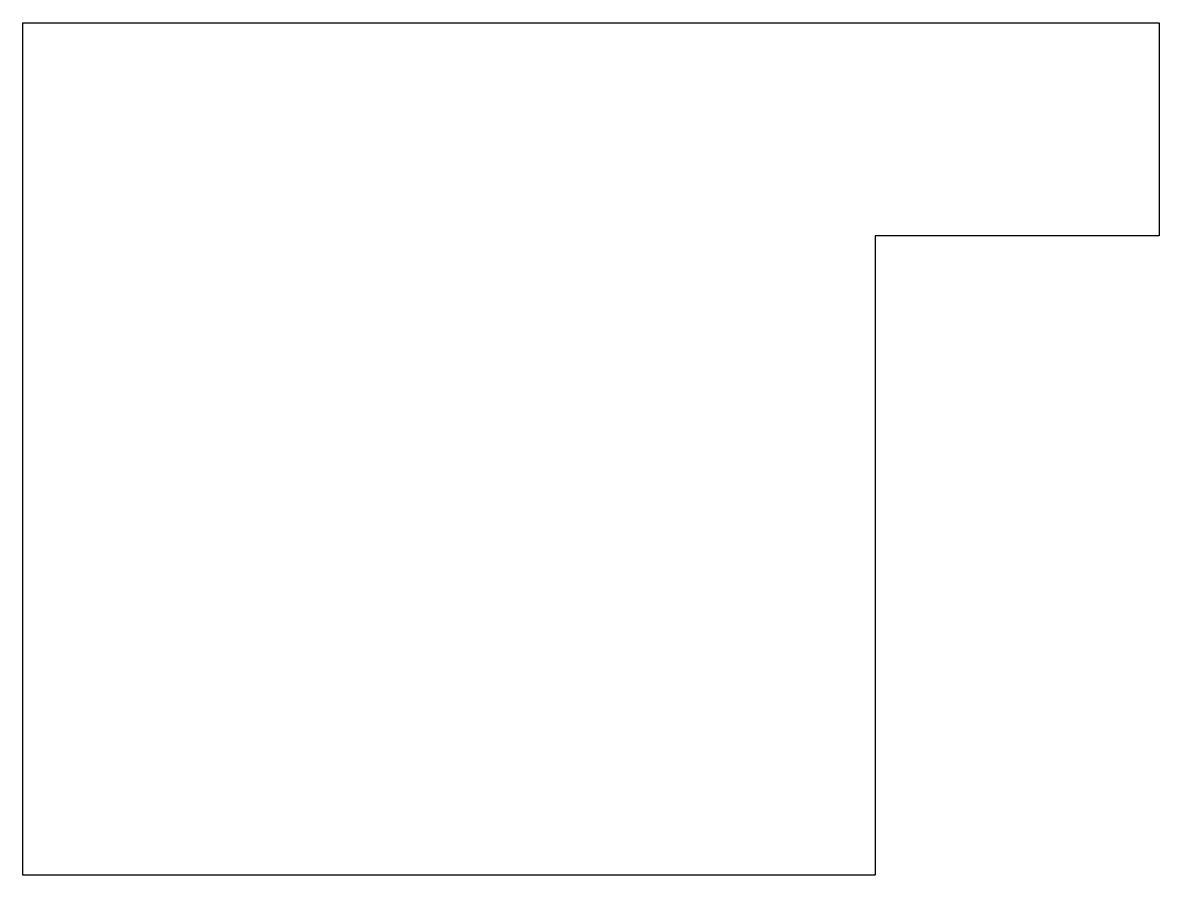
# Model space of a CAD drawing. Header units: inches. Extents: x 0 to 1, y 0.25 to 1.
import ezdxf

# ---------------------------------------------------------------- set-up
doc = ezdxf.new("R2010")
doc.units = ezdxf.units.IN
doc.layers.get('0').update_dxf_attribs({"linetype": 'CONTINUOUS'})

msp = doc.modelspace()

# ---------------------------------------------------------------- linework, layer by layer
msp.add_lwpolyline([(0, 1), (1, 1), (1, 0.8125), (0.75, 0.8125), (0.75, 0.25), (0, 0.25)], close=True)

doc.saveas('drawing.dxf')
